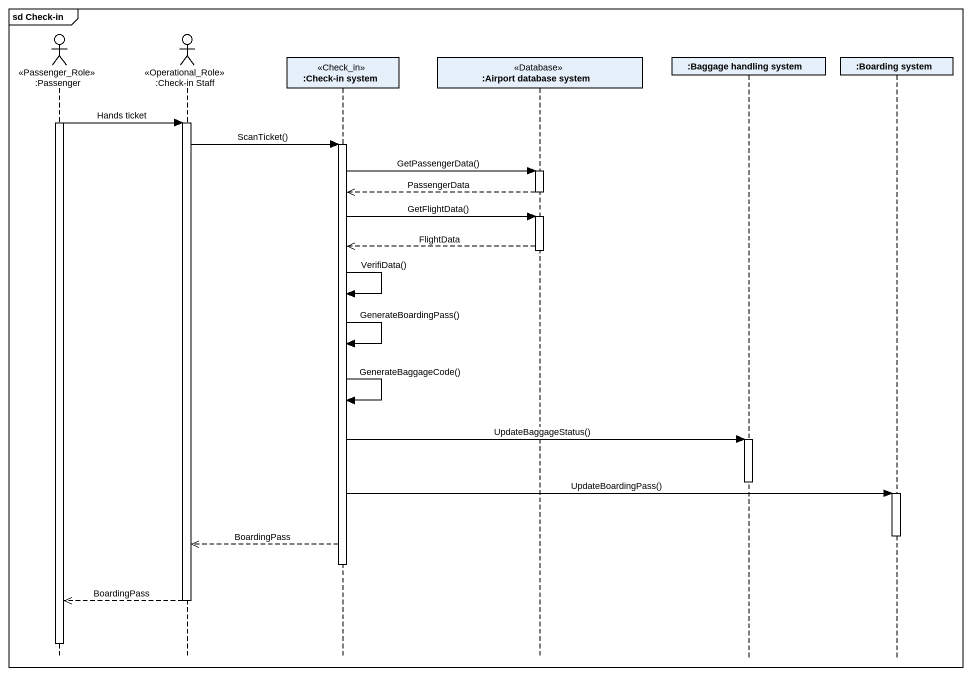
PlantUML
@startuml
mainframe sd Check-in
hide footbox
actor ":Passenger" as Passenger <<Passenger_Role>>
actor ":Check-in Staff" as Check_in_Staff <<Operational_Role>>
participant ":Check-in system" as Check_in_system <<Check_in>>
participant ":Airport database system" as Airport_database_system <<Database>>
participant ":Baggage handling system" as Baggage_handling_system
participant ":Boarding system" as Boarding_system

activate Passenger
Passenger -> Check_in_Staff : Hands ticket
activate Check_in_Staff
Check_in_Staff -> Check_in_system : ScanTicket()
activate Check_in_system
Check_in_system -> Airport_database_system : GetPassengerData()
activate Airport_database_system
Airport_database_system -->> Check_in_system : PassengerData
deactivate Airport_database_system
Check_in_system -> Airport_database_system : GetFlightData()
activate Airport_database_system
Airport_database_system -->> Check_in_system : FlightData
deactivate Airport_database_system
Check_in_system -> Check_in_system : VerifiData()
Check_in_system -> Check_in_system : GenerateBoardingPass()
Check_in_system -> Check_in_system : GenerateBaggageCode()
Check_in_system -> Baggage_handling_system : UpdateBaggageStatus()
activate Baggage_handling_system
deactivate Baggage_handling_system
Check_in_system -> Boarding_system : UpdateBoardingPass()
activate Boarding_system
deactivate Boarding_system
Check_in_system -->> Check_in_Staff : BoardingPass
deactivate Check_in_system
Check_in_Staff -->> Passenger : BoardingPass
deactivate Check_in_Staff
deactivate Passenger
@enduml
